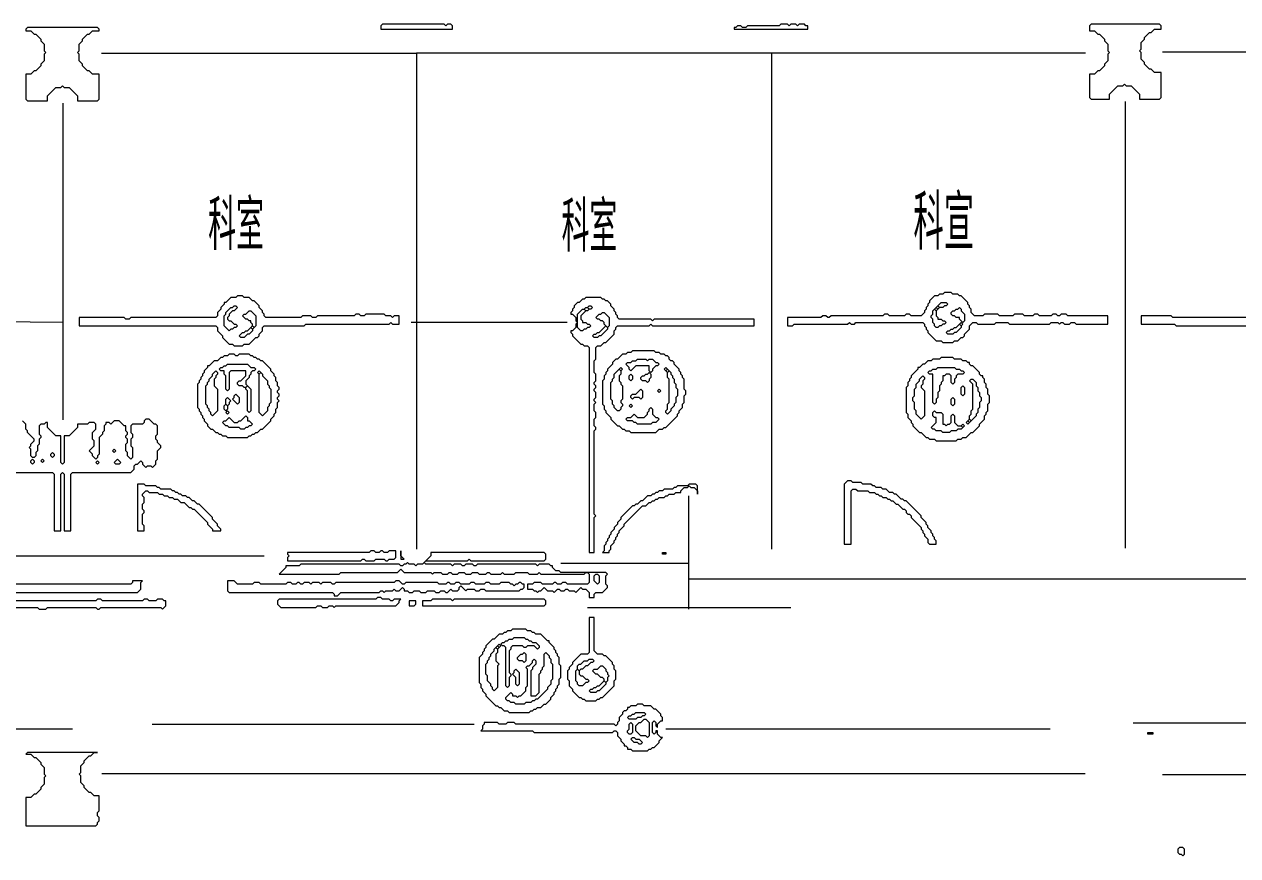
# Model space of a CAD drawing. Header units: millimetres. Extents: x 4 to 412, y 4 to 290.
# Drawn here: x 186.5 to 250.2, y 181.3 to 225 of the extents above; entities that cross this region are included whole.
import ezdxf

# ---------------------------------------------------------------- set-up
doc = ezdxf.new("R2010")
doc.units = ezdxf.units.MM
for name, color, linetype, lineweight in [('OCR_TEXT', 6, 'CONTINUOUS', 0), ('TRACE_CURVE', 6, 'CONTINUOUS', 0), ('TRACE_STRAIGHT', 5, 'CONTINUOUS', 0), ('TRACE_TEXT_SYMBOL', 6, 'CONTINUOUS', 0)]:
    doc.layers.add(name, color=color, linetype=linetype, lineweight=lineweight)
doc.styles.add('wqy-unicode', font='wqy-unicode')

msp = doc.modelspace()

# ---------------------------------------------------------------- linework, layer by layer
at = {"layer": 'TRACE_CURVE', "color": 6}
for points in [[(215.958, 210.616), (215.871, 210.529), (215.783, 210.529), (215.608, 210.354), (215.52, 210.354), (215.345, 210.178), (215.345, 210.091), (215.258, 210.003), (215.258, 209.916), (215.17, 209.828), (215.17, 209.74), (215.258, 209.74), (215.433, 209.565), (215.433, 209.39), (215.52, 209.303), (215.433, 209.215), (215.433, 209.04), (215.258, 208.865), (215.17, 208.865), (215.17, 208.777), (215.258, 208.69), (215.258, 208.602), (215.696, 208.164), (215.783, 208.164), (215.871, 208.077), (216.046, 208.077), (216.133, 207.989), (216.133, 197.217), (216.396, 197.217), (216.396, 199.056), (216.484, 199.144), (216.396, 199.232), (216.396, 203.61), (216.484, 203.698), (216.484, 203.785), (216.396, 203.873), (216.396, 204.223), (216.484, 204.311), (216.484, 204.574), (216.396, 204.661), (216.396, 205.011), (216.484, 205.099), (216.396, 205.187), (216.396, 205.274), (216.484, 205.362), (216.484, 205.624), (216.396, 205.712), (216.396, 205.8), (216.484, 205.887), (216.484, 205.975), (216.396, 206.062), (216.396, 206.15), (216.484, 206.238), (216.484, 206.588), (216.396, 206.675), (216.396, 207.288), (216.484, 207.376), (216.484, 207.989), (216.571, 208.077), (216.746, 208.077), (216.922, 208.252), (217.009, 208.252), (217.447, 208.69), (217.447, 208.865)], [(217.447, 208.865), (217.535, 208.952), (217.535, 209.04), (217.622, 209.127), (219.286, 209.127), (219.374, 209.215), (219.461, 209.127), (224.803, 209.127), (224.803, 209.478), (219.549, 209.478), (219.461, 209.39), (219.374, 209.478), (217.71, 209.478), (217.622, 209.565), (217.622, 209.653), (217.535, 209.74), (217.535, 209.828), (217.447, 209.916), (217.447, 210.003), (217.272, 210.178), (217.272, 210.266), (217.097, 210.441), (217.009, 210.441), (216.922, 210.529), (216.834, 210.529), (216.746, 210.616), (215.958, 210.616)], [(190.737, 204.048), (190.737, 203.961), (190.649, 203.873), (190.649, 203.61), (190.562, 203.523), (190.562, 203.435), (190.387, 203.26), (190.387, 202.384), (190.299, 202.297), (190.299, 202.209), (190.211, 202.122), (190.036, 202.297), (190.036, 202.384), (189.861, 202.559), (190.124, 202.822), (190.124, 203.085), (190.036, 203.172), (190.036, 203.523), (190.211, 203.698), (190.211, 203.961), (190.124, 204.048), (189.861, 204.048), (189.774, 203.961), (189.248, 203.961), (189.248, 203.785), (188.81, 203.348), (188.548, 203.348), (188.548, 201.946), (188.46, 201.859), (188.372, 201.946), (188.372, 203.348), (188.11, 203.348), (187.672, 203.785), (187.672, 204.048), (187.584, 204.048), (187.497, 203.961), (187.321, 203.961), (187.234, 203.873), (187.234, 203.435), (187.321, 203.348), (187.321, 203.26), (187.234, 203.172), (187.234, 202.91), (187.146, 202.822), (187.146, 202.559), (187.059, 202.472), (187.059, 202.297), (186.971, 202.209), (186.884, 202.209), (186.796, 202.297), (186.796, 202.647), (186.708, 202.735), (186.796, 202.822), (186.796, 202.91), (186.971, 203.085), (186.971, 203.172), (186.621, 203.523), (186.621, 203.61), (186.533, 203.698), (186.533, 203.961), (186.358, 204.136)], [(188.548, 201.333), (188.548, 198.356), (188.898, 198.356), (188.898, 201.333), (188.985, 201.421), (192.05, 201.421), (192.226, 201.596), (192.226, 201.771), (192.313, 201.859), (192.401, 201.859), (192.576, 202.034), (192.664, 201.946), (192.664, 201.859), (192.839, 201.684), (192.926, 201.771), (193.101, 201.771), (193.189, 201.684), (193.364, 201.859), (193.364, 202.034), (193.452, 202.122), (193.452, 202.559), (193.627, 202.735), (193.627, 202.822), (193.452, 202.997), (193.452, 203.085), (193.364, 203.172), (193.364, 203.348), (193.452, 203.435), (193.452, 203.873), (193.364, 203.961), (193.277, 203.961), (193.014, 204.223), (192.839, 204.223), (192.751, 204.136), (192.751, 204.048), (192.664, 203.961), (192.138, 203.961), (192.05, 203.873), (192.05, 203.523), (192.138, 203.435), (192.138, 203.26), (192.05, 203.172), (192.05, 202.822), (192.138, 202.735), (192.138, 202.209), (192.05, 202.122), (191.875, 202.297), (191.875, 202.472), (191.788, 202.559), (191.788, 202.91), (191.875, 202.997), (191.875, 203.172), (191.788, 203.26), (191.788, 203.348), (191.875, 203.435), (191.875, 203.523), (191.788, 203.61), (191.788, 203.873), (191.7, 203.873), (191.437, 204.136), (191.175, 204.136), (191, 203.961), (190.912, 204.048), (190.737, 204.048)], [(181.892, 201.421), (187.934, 201.421), (188.022, 201.333), (188.022, 198.356), (188.372, 198.356), (188.372, 201.333), (188.46, 201.421), (188.548, 201.333)]]:
    msp.add_lwpolyline(points, dxfattribs=at)
for points in [[(215.783, 210.003), (215.871, 210.003), (215.958, 209.916), (215.696, 209.653), (215.696, 209.478), (215.783, 209.39), (215.783, 209.303), (215.958, 209.303), (216.046, 209.215), (216.133, 209.215), (216.221, 209.127), (216.133, 209.04), (216.046, 209.04), (215.958, 208.952), (215.871, 208.952), (215.783, 208.865), (215.696, 208.865), (215.52, 209.04), (215.52, 209.74)], [(215.871, 210.003), (215.958, 210.091), (216.046, 210.091), (216.133, 210.003), (216.046, 209.916), (215.958, 209.916)], [(216.046, 210.091), (216.133, 210.178), (216.221, 210.178), (216.309, 210.091), (216.221, 210.003), (216.133, 210.003)], [(216.746, 209.74), (216.834, 209.828), (216.922, 209.828), (217.184, 209.565), (217.184, 209.127), (217.097, 209.04), (216.922, 209.215), (216.922, 209.303), (216.834, 209.39), (216.746, 209.39), (216.659, 209.478), (216.571, 209.478), (216.484, 209.565), (216.659, 209.74)], [(217.009, 209.127), (217.097, 209.04), (217.097, 208.952), (216.746, 208.602), (216.659, 208.602), (216.571, 208.514), (216.396, 208.514), (216.309, 208.602), (216.396, 208.69), (216.484, 208.69), (216.571, 208.777), (216.659, 208.777)], [(186.796, 202.034), (186.884, 202.122), (186.971, 202.034), (186.971, 201.946), (186.884, 201.859), (186.796, 201.946)], [(187.321, 202.034), (187.409, 202.122), (187.497, 202.034), (187.409, 201.946)], [(187.847, 202.384), (187.934, 202.472), (188.022, 202.384), (188.022, 202.297), (187.934, 202.209), (187.847, 202.297)], [(191.087, 202.559), (191.175, 202.647), (191.262, 202.559), (191.175, 202.472)], [(191.35, 202.122), (191.525, 201.946), (191.437, 201.859), (191.262, 201.859), (191.175, 201.946)], [(190.211, 201.946), (190.299, 202.034), (190.387, 201.946), (190.299, 201.859)]]:
    msp.add_lwpolyline(points, close=True, dxfattribs=at)
at = {"layer": 'TRACE_STRAIGHT', "color": 5}
for p, q in [((190.517, 223.466), (207.049, 223.466)), ((207.049, 223.483), (242.196, 223.483)), ((207.049, 223.466), (207.049, 197.398)), ((225.702, 223.483), (225.702, 197.396)), ((246.25, 223.534), (262.789, 223.534)), ((188.478, 220.824), (188.478, 204.18)), ((244.281, 220.912), (244.281, 197.442)), ((180.354, 209.42), (188.478, 209.319)), ((206.779, 209.326), (214.966, 209.326)), ((221.344, 200.195), (221.344, 194.24)), ((164.201, 197.044), (199.056, 197.044)), ((214.645, 196.648), (221.388, 196.648)), ((221.344, 195.84), (251.064, 195.84)), ((216.046, 194.327), (226.73, 194.327)), ((193.178, 188.193), (210.091, 188.193)), ((244.707, 188.271), (277.963, 188.271)), ((155.449, 187.94), (188.989, 187.94)), ((220.147, 187.952), (240.337, 187.952)), ((190.527, 185.605), (242.178, 185.605)), ((246.254, 185.548), (267.158, 185.548))]:
    msp.add_line(p, q, dxfattribs=at)
at = {"layer": 'TRACE_TEXT_SYMBOL', "color": 6}
for points in [[(186.621, 224.803), (186.533, 224.716), (186.533, 224.628), (186.796, 224.628), (186.971, 224.453), (187.059, 224.453), (187.321, 224.19), (187.321, 224.103), (187.497, 223.928), (187.497, 223.577), (187.584, 223.49), (187.497, 223.402), (187.497, 223.052), (187.321, 222.877), (187.321, 222.789), (187.059, 222.526), (186.971, 222.526), (186.796, 222.351), (186.533, 222.351), (186.533, 221.038), (186.621, 220.95), (187.672, 220.95), (187.672, 221.213), (188.11, 221.651), (188.372, 221.651), (188.46, 221.738), (188.548, 221.651), (188.81, 221.651), (189.248, 221.213), (189.248, 220.95), (190.299, 220.95), (190.387, 221.038), (190.387, 222.351), (190.036, 222.351), (189.861, 222.526), (189.774, 222.526), (189.511, 222.789), (189.511, 222.877), (189.336, 223.052), (189.336, 223.402), (189.248, 223.49), (189.336, 223.577), (189.336, 223.928), (189.511, 224.103), (189.511, 224.19), (189.774, 224.453), (189.861, 224.453), (190.036, 224.628), (190.387, 224.628), (190.387, 224.716), (190.299, 224.803)], [(205.274, 224.978), (205.187, 224.891), (205.187, 224.716), (208.952, 224.716), (208.952, 224.891), (208.865, 224.978), (208.69, 224.978), (208.602, 224.891), (208.514, 224.978)], [(226.204, 224.978), (226.117, 224.891), (224.453, 224.891), (224.365, 224.803), (224.19, 224.803), (224.103, 224.891), (223.928, 224.891), (223.84, 224.803), (223.752, 224.803), (223.752, 224.716), (227.606, 224.716), (227.606, 224.891), (227.518, 224.891), (227.431, 224.978), (227.168, 224.978), (227.08, 224.891), (226.993, 224.978), (226.73, 224.978), (226.642, 224.891), (226.555, 224.978)], [(242.493, 224.978), (242.406, 224.891), (242.406, 224.628), (242.668, 224.628), (242.844, 224.453), (242.931, 224.453), (243.194, 224.19), (243.194, 224.103), (243.369, 223.928), (243.369, 223.577), (243.457, 223.49), (243.369, 223.402), (243.369, 223.052), (243.194, 222.877), (243.194, 222.789), (242.931, 222.526), (242.844, 222.526), (242.668, 222.351), (242.406, 222.351), (242.406, 221.125), (242.493, 221.038), (243.457, 221.038), (243.457, 221.3), (243.894, 221.738), (244.157, 221.738), (244.245, 221.826), (244.332, 221.738), (244.595, 221.738), (245.033, 221.3), (245.033, 221.038), (246.084, 221.038), (246.171, 221.125), (246.171, 222.439), (245.821, 222.439), (245.646, 222.614), (245.558, 222.614), (245.296, 222.877), (245.296, 222.964), (245.121, 223.139), (245.121, 223.49), (245.033, 223.577), (245.121, 223.665), (245.121, 224.015), (245.296, 224.19), (245.296, 224.278), (245.558, 224.541), (245.646, 224.541), (245.821, 224.716), (246.171, 224.716), (246.171, 224.891), (246.084, 224.978)], [(197.393, 210.091), (197.48, 210.178), (197.568, 210.178), (197.655, 210.091), (197.48, 209.916), (197.393, 209.916), (197.217, 209.74), (197.217, 209.653), (197.13, 209.565), (197.13, 209.478), (197.217, 209.39), (197.305, 209.39), (197.48, 209.215), (197.568, 209.215), (197.655, 209.127), (197.568, 209.04), (197.48, 209.04), (197.393, 208.952), (197.305, 208.952), (197.217, 208.865), (196.955, 209.127), (196.955, 209.653), (197.042, 209.74), (197.042, 209.828), (197.305, 210.091)], [(198.268, 209.916), (198.356, 209.916), (198.619, 209.653), (198.619, 209.127), (198.531, 209.04), (198.443, 209.127), (198.443, 209.215), (198.356, 209.303), (198.356, 209.39), (198.268, 209.39), (198.181, 209.478), (198.093, 209.478), (197.918, 209.653), (198.006, 209.74), (198.093, 209.74)], [(234.174, 209.916), (234.261, 210.003), (234.349, 209.916), (234.349, 209.653), (234.436, 209.565), (234.436, 209.478), (234.612, 209.478), (234.699, 209.39), (234.787, 209.39), (234.874, 209.303), (234.787, 209.215), (234.699, 209.215), (234.612, 209.127), (234.524, 209.127), (234.436, 209.04), (234.349, 209.04), (234.261, 209.127), (234.261, 209.215), (234.174, 209.303), (234.174, 209.478), (234.086, 209.565), (234.086, 209.653), (234.174, 209.74)], [(234.261, 210.003), (234.349, 210.091), (234.436, 210.003), (234.349, 209.916)], [(234.349, 210.091), (234.436, 210.178), (234.524, 210.091), (234.436, 210.003)], [(234.612, 210.354), (234.874, 210.354), (234.962, 210.266), (234.874, 210.178), (234.787, 210.178), (234.699, 210.091), (234.524, 210.091), (234.436, 210.178)], [(235.487, 210.003), (235.575, 210.091), (235.662, 210.003), (235.662, 209.916), (235.838, 209.74), (235.838, 209.39), (235.75, 209.303), (235.575, 209.478), (235.575, 209.565), (235.4, 209.565), (235.312, 209.653), (235.225, 209.653), (235.137, 209.74), (235.137, 209.828), (235.225, 209.916), (235.312, 209.916), (235.4, 210.003)], [(198.356, 209.04), (198.443, 209.127), (198.531, 209.04), (198.443, 208.952)], [(235.575, 209.215), (235.662, 209.127), (235.662, 209.04), (235.4, 208.777), (235.312, 208.777), (235.225, 208.69), (234.962, 208.69), (234.874, 208.777), (234.962, 208.865), (235.049, 208.865), (235.137, 208.952), (235.225, 208.952), (235.312, 209.04), (235.4, 209.04)], [(235.575, 209.215), (235.662, 209.303), (235.75, 209.215), (235.662, 209.127)], [(198.356, 209.04), (198.443, 208.952), (198.443, 208.865), (198.268, 208.69), (198.181, 208.69), (198.006, 208.514), (197.83, 208.514), (197.743, 208.602), (197.918, 208.777), (198.006, 208.777), (198.093, 208.865), (198.181, 208.865)], [(218.585, 207.288), (218.673, 207.376), (219.111, 207.376), (219.199, 207.288), (219.286, 207.376), (219.461, 207.376), (219.636, 207.201), (219.724, 207.201), (219.812, 207.113), (219.724, 207.026), (219.636, 207.026), (219.461, 206.851), (219.461, 206.763), (219.374, 206.675), (219.286, 206.763), (219.286, 207.026), (218.585, 207.026), (218.323, 206.763), (218.235, 206.851), (218.235, 206.938), (218.06, 207.113), (218.148, 207.201), (218.323, 207.201), (218.41, 207.288)], [(196.517, 206.763), (196.604, 206.675), (196.604, 206.588), (196.517, 206.5), (196.517, 206.413), (196.429, 206.325), (196.429, 205.975), (196.604, 205.8), (196.604, 204.661), (196.342, 204.398), (196.254, 204.486), (196.254, 204.574), (196.166, 204.661), (196.166, 204.749), (196.079, 204.836), (196.079, 204.924), (195.991, 205.011), (195.991, 205.975), (196.079, 206.062), (196.079, 206.15), (196.166, 206.238), (196.166, 206.325), (196.342, 206.5), (196.342, 206.588)], [(197.042, 207.026), (197.13, 207.113), (198.181, 207.113), (198.356, 206.938), (198.531, 206.938), (198.619, 206.851), (198.531, 206.763), (198.443, 206.763), (198.356, 206.675), (198.356, 206.588), (198.268, 206.5), (198.268, 206.413), (198.093, 206.238), (198.093, 206.062), (198.181, 205.975), (198.093, 205.887), (198.006, 205.887), (197.918, 205.975), (197.743, 205.975), (197.655, 206.062), (197.655, 206.15), (197.743, 206.238), (197.83, 206.238), (198.093, 206.5), (198.093, 206.763), (197.305, 206.763), (197.217, 206.675), (197.217, 205.8), (197.13, 205.712), (197.042, 205.8), (197.042, 206.5), (196.955, 206.588), (196.955, 206.763), (196.779, 206.763), (196.692, 206.851), (196.779, 206.938), (196.867, 206.938), (196.955, 207.026)], [(198.706, 206.675), (198.794, 206.763), (198.881, 206.675), (198.794, 206.588)], [(198.794, 206.588), (198.881, 206.675), (198.969, 206.588), (198.969, 206.5), (199.232, 206.238), (199.232, 206.062), (199.319, 205.975), (199.319, 205.887), (199.407, 205.8), (199.407, 205.099), (199.319, 205.011), (199.319, 204.924), (199.232, 204.836), (199.232, 204.661), (198.969, 204.398), (198.794, 204.574)], [(217.71, 206.851), (217.797, 206.763), (217.797, 206.588), (217.71, 206.5), (217.71, 206.238), (217.797, 206.15), (217.797, 206.062), (217.885, 205.975), (217.885, 205.274), (217.797, 205.187), (217.797, 205.099), (217.885, 205.011), (217.885, 204.924), (217.797, 204.836), (217.797, 204.749), (217.71, 204.661), (217.622, 204.661), (217.447, 204.836), (217.447, 204.924), (217.359, 205.011), (217.359, 205.187), (217.272, 205.274), (217.272, 206.15), (217.359, 206.238), (217.359, 206.325), (217.447, 206.413), (217.447, 206.588)], [(217.71, 206.851), (217.797, 206.938), (217.885, 206.851), (217.797, 206.763)], [(218.235, 206.5), (218.323, 206.588), (218.41, 206.5), (218.41, 206.325), (218.323, 206.238), (218.235, 206.325)], [(219.199, 206.588), (219.286, 206.675), (219.374, 206.588), (219.374, 206.413), (219.286, 206.325), (219.286, 206.238), (219.199, 206.15), (219.111, 206.238), (218.936, 206.238), (218.848, 206.325), (218.848, 206.413), (218.936, 206.5), (219.023, 206.5), (219.111, 206.588)], [(220.074, 206.851), (220.162, 206.938), (220.249, 206.851), (220.162, 206.763)], [(220.162, 206.763), (220.249, 206.851), (220.337, 206.763), (220.249, 206.675)], [(220.249, 206.675), (220.337, 206.763), (220.425, 206.675), (220.425, 206.588), (220.512, 206.5), (220.512, 206.413), (220.6, 206.325), (220.6, 206.15), (220.687, 206.062), (220.687, 205.887), (220.775, 205.8), (220.775, 205.449), (220.687, 205.362), (220.687, 205.099), (220.6, 205.011), (220.6, 204.924), (220.425, 204.749), (220.425, 204.661), (220.249, 204.486), (220.162, 204.574), (220.162, 204.661), (220.249, 204.749), (220.249, 205.011), (220.337, 205.099), (220.337, 206.325), (220.249, 206.413)], [(234.349, 206.851), (234.436, 206.938), (235.312, 206.938), (235.4, 206.851), (235.575, 206.851), (235.662, 206.763), (235.75, 206.763), (235.838, 206.675), (235.75, 206.588), (235.487, 206.588), (235.4, 206.5), (235.4, 206.413), (235.312, 206.325), (235.312, 206.15), (235.225, 206.062), (235.137, 206.15), (235.137, 206.5), (235.049, 206.588), (234.874, 206.588), (234.787, 206.5), (234.699, 206.5), (234.699, 206.238), (234.612, 206.15), (234.612, 206.062), (234.524, 205.975), (234.524, 205.712), (234.436, 205.624), (234.436, 205.362), (234.349, 205.274), (234.349, 205.099), (234.261, 205.011), (234.174, 205.099), (234.174, 206.588), (233.999, 206.588), (233.911, 206.675), (233.999, 206.763), (234.086, 206.763), (234.174, 206.851)], [(198.093, 205.887), (198.181, 205.975), (198.356, 205.8), (198.356, 204.661), (198.268, 204.574), (198.181, 204.661), (198.181, 205.712), (198.093, 205.8)], [(233.648, 206.5), (233.736, 206.413), (233.736, 206.325), (233.648, 206.238), (233.648, 206.062), (233.561, 205.975), (233.561, 205.887), (233.736, 205.712), (233.736, 204.398), (233.561, 204.223), (233.298, 204.486), (233.298, 204.661), (233.21, 204.749), (233.21, 205.099), (233.123, 205.187), (233.123, 205.362), (233.21, 205.449), (233.21, 205.8), (233.298, 205.887), (233.298, 206.062), (233.473, 206.238), (233.473, 206.325)], [(235.662, 205.887), (235.75, 205.975), (235.838, 205.887), (235.838, 205.537), (235.75, 205.449), (235.662, 205.537)], [(236.1, 206.238), (236.188, 206.325), (236.276, 206.325), (236.451, 206.15), (236.451, 205.975), (236.538, 205.887), (236.538, 205.712), (236.626, 205.624), (236.626, 205.449), (236.713, 205.362), (236.713, 205.187), (236.626, 205.099), (236.626, 204.836), (236.538, 204.749), (236.538, 204.574), (236.451, 204.486), (236.451, 204.398), (236.188, 204.136), (236.1, 204.223), (236.1, 204.398), (236.188, 204.486), (236.188, 204.661), (236.276, 204.749), (236.276, 206.062)], [(197.042, 205.274), (197.13, 205.362), (197.305, 205.187), (197.217, 205.099), (197.217, 205.011), (197.13, 204.924), (197.042, 205.011)], [(197.48, 205.449), (197.568, 205.537), (197.743, 205.362), (197.743, 205.099), (197.655, 205.011), (197.393, 205.274), (197.48, 205.362)], [(218.848, 205.8), (218.936, 205.712), (218.936, 205.362), (218.848, 205.274), (218.761, 205.362), (218.498, 205.362), (218.41, 205.274), (218.323, 205.362), (218.323, 205.449), (218.41, 205.537), (218.585, 205.537)], [(219.724, 205.712), (219.812, 205.8), (219.899, 205.712), (219.812, 205.624)], [(235.137, 205.274), (235.225, 205.362), (235.312, 205.274), (235.312, 205.011), (235.225, 204.924), (235.137, 205.011)], [(196.955, 204.924), (197.042, 205.011), (197.13, 204.924), (197.13, 204.749), (197.042, 204.661), (196.955, 204.749)], [(197.042, 204.574), (197.13, 204.661), (197.217, 204.574), (197.13, 204.486)], [(219.286, 204.749), (219.374, 204.836), (219.461, 204.749), (219.461, 204.486), (219.636, 204.311), (219.724, 204.311), (219.812, 204.223), (219.636, 204.048), (219.461, 204.048), (219.374, 203.961), (218.673, 203.961), (218.585, 204.048), (218.498, 204.048), (218.41, 204.136), (218.148, 204.136), (218.06, 204.223), (218.148, 204.311), (218.323, 204.311), (218.498, 204.486), (218.673, 204.311), (219.023, 204.311), (219.199, 204.486), (219.199, 204.574), (219.286, 204.661)], [(218.235, 204.924), (218.323, 205.011), (218.41, 204.924), (218.323, 204.836)], [(234.174, 204.574), (234.261, 204.661), (234.349, 204.574), (234.612, 204.574), (234.699, 204.486), (234.699, 203.961), (234.787, 203.961), (234.874, 203.873), (234.962, 203.961), (235.049, 203.961), (235.137, 204.048), (235.137, 204.398), (235.225, 204.486), (235.312, 204.398), (235.312, 204.048), (235.487, 203.873), (235.662, 203.873), (235.75, 203.785), (235.662, 203.698), (235.487, 203.698), (235.4, 203.61), (235.137, 203.61), (235.049, 203.523), (234.699, 203.523), (234.612, 203.61), (234.349, 203.61), (234.261, 203.698), (234.174, 203.698), (234.086, 203.785), (234.349, 204.048), (234.349, 204.311), (234.261, 204.311), (234.174, 204.398)], [(198.093, 204.398), (198.181, 204.311), (198.181, 204.136), (198.268, 204.136), (198.443, 203.961), (198.356, 203.873), (198.268, 203.873), (198.181, 203.785), (198.093, 203.785), (198.006, 203.698), (197.83, 203.698), (197.743, 203.785), (197.217, 203.785), (197.13, 203.873), (197.042, 203.873), (196.867, 204.048), (196.955, 204.136), (197.042, 204.136), (197.217, 204.311), (197.48, 204.048), (197.655, 204.048), (197.743, 204.136), (197.83, 204.136)], [(235.925, 204.048), (236.013, 204.136), (236.1, 204.048), (236.013, 203.961)], [(236.013, 204.136), (236.1, 204.223), (236.188, 204.136), (236.1, 204.048)], [(235.662, 203.873), (235.75, 203.961), (235.838, 203.873), (235.75, 203.785)], [(192.401, 200.808), (192.401, 198.356), (192.751, 198.356), (192.751, 198.619), (192.664, 198.706), (192.664, 199.232), (192.751, 199.319), (192.751, 199.407), (192.664, 199.494), (192.664, 199.757), (192.751, 199.845), (192.751, 200.107), (192.664, 200.195), (192.664, 200.282), (192.839, 200.458), (192.926, 200.458), (193.014, 200.37), (193.452, 200.37), (193.539, 200.282), (193.714, 200.282), (193.802, 200.195), (193.977, 200.195), (194.065, 200.107), (194.24, 200.107), (194.327, 200.02), (194.503, 200.02), (194.678, 199.845), (194.853, 199.845), (195.116, 199.582), (195.203, 199.582), (195.291, 199.494), (195.378, 199.494), (196.079, 198.794), (196.079, 198.706), (196.342, 198.443), (196.342, 198.356), (196.779, 198.356), (196.779, 198.443), (196.604, 198.619), (196.604, 198.706), (196.342, 198.969), (196.342, 199.056), (195.641, 199.757), (195.553, 199.757), (195.378, 199.932), (195.291, 199.932), (195.116, 200.107), (195.028, 200.107), (194.94, 200.195), (194.765, 200.195), (194.678, 200.282), (194.59, 200.282), (194.503, 200.37), (194.415, 200.37), (194.327, 200.458), (194.24, 200.458), (194.152, 200.545), (193.627, 200.545), (193.539, 200.633), (193.452, 200.633), (193.364, 200.72), (192.839, 200.72), (192.751, 200.808)], [(204.661, 197.305), (204.574, 197.217), (200.282, 197.217), (200.282, 197.13), (200.37, 197.042), (200.282, 196.955), (200.282, 196.779), (204.136, 196.779), (204.223, 196.867), (204.311, 196.867), (204.398, 196.779), (204.836, 196.779), (204.924, 196.867), (205.362, 196.867), (205.449, 196.779), (205.537, 196.779), (205.624, 196.867), (205.887, 196.867), (205.975, 196.955), (205.975, 197.305), (205.624, 197.305), (205.537, 197.217), (205.362, 197.217), (205.274, 197.305), (205.187, 197.305), (205.099, 197.217), (204.924, 197.217), (204.836, 197.305)], [(206.238, 197.305), (206.238, 196.867), (206.413, 196.867), (206.238, 197.042)], [(219.987, 197.217), (220.162, 197.217), (220.162, 197.13), (219.987, 197.13)], [(184.607, 195.729), (184.607, 195.116), (192.401, 195.116), (192.576, 195.291), (192.576, 195.641), (192.664, 195.729), (192.138, 195.729), (192.138, 195.641), (192.05, 195.553), (184.782, 195.553), (184.694, 195.641), (184.694, 195.729)], [(216.396, 195.991), (216.484, 196.079), (216.571, 196.079), (216.659, 195.991), (216.659, 195.641), (216.571, 195.553), (216.396, 195.729)], [(205.011, 194.853), (204.924, 194.765), (199.845, 194.765), (199.757, 194.678), (199.757, 194.503), (199.932, 194.327), (201.771, 194.327), (201.859, 194.415), (202.034, 194.415), (202.122, 194.327), (202.384, 194.327), (202.472, 194.415), (202.647, 194.415), (202.735, 194.327), (202.822, 194.415), (205.975, 194.415), (206.15, 194.59), (206.15, 194.678), (206.238, 194.765), (205.887, 194.765), (205.8, 194.678), (205.712, 194.678), (205.624, 194.765), (205.274, 194.765), (205.187, 194.853)], [(206.675, 194.678), (206.675, 194.415), (206.938, 194.415), (207.026, 194.503), (207.026, 194.678)], [(207.901, 194.765), (207.814, 194.678), (207.376, 194.678), (207.376, 194.415), (213.769, 194.415), (213.856, 194.503), (213.856, 194.678), (213.769, 194.765), (209.04, 194.765), (208.952, 194.678), (208.865, 194.765)], [(216.133, 193.802), (216.133, 191.963), (216.046, 191.875), (215.696, 191.875), (215.258, 191.437), (215.258, 191.35), (215.083, 191.175), (215.083, 191.087), (214.995, 191), (214.995, 190.562), (215.083, 190.474), (215.083, 190.211), (215.258, 190.036), (215.258, 189.949), (215.608, 189.598), (215.696, 189.598), (215.783, 189.511), (215.871, 189.511), (215.958, 189.423), (216.484, 189.423), (216.571, 189.511), (216.659, 189.511), (216.746, 189.598), (216.834, 189.598), (217.447, 190.211), (217.447, 190.474), (217.535, 190.562), (217.535, 191), (217.447, 191.087), (217.447, 191.262), (217.359, 191.35), (217.359, 191.437), (217.009, 191.788), (216.922, 191.788), (216.834, 191.875), (216.571, 191.875), (216.396, 192.05), (216.396, 193.802)], [(212.105, 192.664), (212.193, 192.751), (212.718, 192.751), (212.806, 192.664), (212.893, 192.664), (212.981, 192.576), (213.068, 192.576), (213.156, 192.488), (213.331, 192.488), (213.506, 192.313), (213.506, 192.226), (213.419, 192.138), (213.243, 192.313), (212.893, 192.313), (212.806, 192.226), (212.718, 192.226), (212.63, 192.313), (212.105, 192.313), (212.017, 192.226), (212.017, 192.138), (211.93, 192.05), (211.93, 190.912), (212.017, 190.824), (212.017, 190.737), (211.93, 190.649), (211.93, 190.211), (211.842, 190.124), (211.755, 190.211), (211.755, 192.226), (211.667, 192.313), (211.58, 192.313), (211.492, 192.401), (211.58, 192.488), (211.667, 192.488), (211.755, 192.576), (211.842, 192.576), (211.93, 192.664)], [(211.142, 192.138), (211.229, 192.226), (211.317, 192.138), (211.317, 191.963), (211.229, 191.875), (211.229, 191.525), (211.404, 191.35), (211.317, 191.262), (211.317, 190.124), (211.142, 189.949), (211.054, 190.036), (211.054, 190.124), (210.967, 190.211), (210.967, 190.299), (210.791, 190.474), (210.791, 190.737), (210.704, 190.824), (210.704, 191.35), (210.791, 191.437), (210.791, 191.525), (210.879, 191.613), (210.879, 191.7), (210.967, 191.788), (210.967, 191.875), (211.142, 192.05)], [(211.229, 192.226), (211.317, 192.313), (211.404, 192.226), (211.317, 192.138)], [(211.317, 192.313), (211.404, 192.401), (211.492, 192.313), (211.404, 192.226)], [(213.769, 191.875), (213.856, 191.963), (214.032, 191.788), (214.032, 191.7), (214.119, 191.613), (214.119, 191.437), (214.207, 191.35), (214.207, 190.562), (214.119, 190.474), (214.119, 190.299), (213.944, 190.124), (213.944, 190.036), (213.419, 189.511), (213.331, 189.511), (213.243, 189.423), (213.156, 189.423), (213.068, 189.336), (212.806, 189.336), (212.718, 189.248), (212.28, 189.248), (212.193, 189.336), (212.017, 189.336), (211.93, 189.423), (211.842, 189.423), (211.755, 189.511), (211.755, 189.598), (212.017, 189.861), (212.105, 189.774), (212.105, 189.686), (212.28, 189.686), (212.368, 189.598), (212.455, 189.686), (212.543, 189.686), (212.806, 189.949), (212.806, 190.124), (212.893, 190.211), (212.893, 191.087), (212.806, 191.175), (212.893, 191.262), (212.981, 191.262), (213.156, 191.437), (213.156, 191.525), (213.243, 191.613), (213.331, 191.525), (213.331, 191.35), (213.156, 191.175), (213.156, 191.087), (213.068, 191), (213.068, 189.686), (213.331, 189.686), (213.506, 189.861), (213.506, 190.824), (213.594, 190.912), (213.594, 191), (213.681, 191.087), (213.681, 191.175), (213.769, 191.262)], [(212.63, 191.875), (212.718, 191.963), (212.806, 191.875), (212.806, 191.525), (212.718, 191.437), (212.63, 191.525), (212.455, 191.525), (212.368, 191.613), (212.368, 191.7), (212.543, 191.875)], [(216.046, 191.525), (216.133, 191.613), (216.309, 191.613), (216.396, 191.525), (216.309, 191.437), (216.221, 191.437), (216.046, 191.262), (215.958, 191.262), (215.783, 191.087), (215.696, 191.087), (215.608, 191), (215.52, 191.087), (215.52, 191.262), (215.608, 191.35), (215.696, 191.35), (215.871, 191.525)], [(216.746, 191.262), (216.834, 191.262), (217.009, 191.087), (217.009, 191), (217.097, 190.912), (217.097, 190.824), (217.184, 190.737), (217.097, 190.649), (217.097, 190.474), (217.009, 190.387), (216.922, 190.474), (216.922, 190.562), (216.834, 190.649), (216.746, 190.649), (216.571, 190.824), (216.484, 190.824), (216.309, 191), (216.396, 191.087), (216.571, 191.087)], [(212.193, 191), (212.28, 191.087), (212.455, 190.912), (212.455, 190.299), (212.368, 190.211), (212.28, 190.299), (212.28, 190.649), (212.105, 190.824), (212.193, 190.912)], [(215.433, 191), (215.52, 191.087), (215.608, 191), (215.608, 190.824), (215.696, 190.737), (215.783, 190.737), (215.958, 190.562), (216.046, 190.562), (216.133, 190.474), (216.046, 190.387), (215.958, 190.387), (215.783, 190.211), (215.608, 190.211), (215.52, 190.299), (215.52, 190.387), (215.433, 190.474)], [(216.922, 190.474), (217.009, 190.387), (217.009, 190.299), (216.659, 189.949), (216.571, 189.949), (216.484, 189.861), (216.221, 189.861), (216.133, 189.949), (216.221, 190.036), (216.309, 190.036), (216.396, 190.124), (216.484, 190.124), (216.571, 190.211), (216.659, 190.211)], [(218.498, 188.723), (218.585, 188.81), (219.023, 188.81), (219.111, 188.723), (219.023, 188.635), (218.936, 188.635), (218.848, 188.548), (218.673, 188.548), (218.585, 188.46), (218.235, 188.46), (218.148, 188.548), (218.235, 188.635), (218.323, 188.635), (218.41, 188.723)], [(218.235, 188.197), (218.323, 188.285), (218.41, 188.197), (218.41, 187.759), (218.323, 187.672), (218.235, 187.672), (218.148, 187.759), (218.148, 187.847), (218.235, 187.934)], [(219.023, 188.46), (219.111, 188.46), (219.286, 188.285), (219.286, 187.584), (219.199, 187.497), (219.111, 187.584), (218.848, 187.584), (218.585, 187.847), (218.585, 188.11), (218.761, 188.285), (218.848, 188.285)], [(218.323, 187.409), (218.41, 187.497), (218.498, 187.497), (218.585, 187.409), (218.761, 187.409), (218.936, 187.234), (218.848, 187.146), (218.761, 187.146), (218.673, 187.234), (218.498, 187.234)], [(245.471, 187.759), (245.734, 187.759), (245.734, 187.672), (245.471, 187.672)], [(186.621, 186.708), (186.533, 186.621), (186.796, 186.621), (186.971, 186.446), (187.059, 186.446), (187.321, 186.183), (187.321, 186.095), (187.497, 185.92), (187.497, 185.57), (187.584, 185.482), (187.497, 185.395), (187.497, 185.045), (187.321, 184.869), (187.321, 184.782), (187.059, 184.519), (186.971, 184.519), (186.796, 184.344), (186.533, 184.344), (186.533, 182.855), (190.211, 182.855), (190.299, 182.943), (190.299, 183.03), (190.387, 183.118), (190.387, 183.293), (190.299, 183.381), (190.299, 183.556), (190.387, 183.643), (190.387, 184.432), (190.124, 184.432), (189.949, 184.607), (189.861, 184.607), (189.598, 184.869), (189.598, 184.957), (189.423, 185.132), (189.423, 185.482), (189.336, 185.57), (189.423, 185.658), (189.423, 186.008), (189.598, 186.183), (189.598, 186.271), (189.861, 186.533), (189.949, 186.533), (190.124, 186.708), (190.299, 186.708)], [(247.135, 181.717), (247.047, 181.629), (247.047, 181.454), (247.135, 181.366), (247.222, 181.366), (247.31, 181.279), (247.397, 181.366), (247.397, 181.629), (247.31, 181.717)]]:
    msp.add_lwpolyline(points, close=True, dxfattribs=at)
for points in [[(197.655, 210.704), (197.568, 210.616), (197.305, 210.616), (197.042, 210.354), (196.955, 210.354), (196.955, 210.266), (196.779, 210.091), (196.779, 210.003), (196.604, 209.828), (196.604, 209.653), (196.517, 209.565), (192.05, 209.565), (191.963, 209.478), (191.788, 209.478), (191.7, 209.565), (189.336, 209.565), (189.336, 209.127), (196.517, 209.127), (196.604, 209.04), (196.604, 208.865), (196.867, 208.602), (196.867, 208.514), (197.217, 208.164), (197.393, 208.164), (197.48, 208.077), (197.918, 208.077), (198.006, 208.164), (198.268, 208.164), (198.619, 208.514), (198.706, 208.514), (198.794, 208.602), (198.794, 208.69), (198.969, 208.865), (198.969, 209.04), (199.056, 209.127), (201.158, 209.127), (201.246, 209.215), (205.624, 209.215), (205.712, 209.303), (205.8, 209.215), (206.15, 209.215), (206.15, 209.653), (205.887, 209.653), (205.8, 209.565), (205.712, 209.653), (205.449, 209.653), (205.362, 209.74), (204.398, 209.74), (204.311, 209.653), (204.136, 209.653), (204.048, 209.74), (203.873, 209.74), (203.785, 209.653), (201.859, 209.653), (201.771, 209.565), (201.596, 209.565), (201.509, 209.653), (201.071, 209.653), (200.983, 209.565), (199.144, 209.565), (199.056, 209.653), (199.056, 209.74), (198.969, 209.828), (198.969, 209.916)], [(198.969, 209.916), (198.794, 210.091), (198.794, 210.178), (198.531, 210.441), (198.443, 210.441), (198.268, 210.616), (198.006, 210.616), (197.918, 210.704), (197.655, 210.704)], [(234.787, 210.879), (234.699, 210.791), (234.524, 210.791), (234.436, 210.704), (234.261, 210.704), (233.999, 210.441), (233.999, 210.354), (233.911, 210.266), (233.911, 210.178), (233.823, 210.091), (233.823, 210.003), (233.736, 209.916), (233.736, 209.828), (233.561, 209.653), (233.035, 209.653), (232.948, 209.74), (232.773, 209.74), (232.685, 209.653), (231.897, 209.653), (231.809, 209.74), (231.634, 209.74), (231.546, 209.653), (228.832, 209.653), (228.744, 209.565), (228.657, 209.565), (228.569, 209.653), (228.394, 209.653), (228.306, 209.565), (226.555, 209.565), (226.555, 209.127), (226.817, 209.127), (226.905, 209.215), (229.707, 209.215), (229.795, 209.303), (229.883, 209.215), (230.058, 209.215), (230.145, 209.303), (233.648, 209.303), (233.736, 209.215), (233.736, 209.127), (233.823, 209.04), (233.823, 208.952), (233.911, 208.865), (233.911, 208.777), (234.349, 208.339), (234.612, 208.339), (234.699, 208.252), (235.225, 208.252), (235.312, 208.339), (235.487, 208.339), (235.662, 208.514), (235.75, 208.514), (235.838, 208.602), (235.838, 208.69), (236.1, 208.952), (236.1, 209.127), (236.276, 209.303), (236.451, 209.303), (236.538, 209.215), (237.414, 209.215), (237.502, 209.303), (238.115, 209.303), (238.202, 209.215), (240.304, 209.215)], [(240.304, 209.215), (240.392, 209.303), (240.742, 209.303), (240.829, 209.215), (240.917, 209.303), (241.005, 209.303), (241.092, 209.215), (241.355, 209.215), (241.442, 209.303), (241.618, 209.303), (241.705, 209.215), (243.369, 209.215), (243.369, 209.653), (241.267, 209.653), (241.18, 209.74), (240.917, 209.74), (240.829, 209.653), (240.742, 209.653), (240.654, 209.74), (240.479, 209.74), (240.392, 209.653), (239.778, 209.653), (239.691, 209.74), (239.516, 209.74), (239.428, 209.653), (238.99, 209.653), (238.903, 209.74), (238.465, 209.74), (238.377, 209.653), (237.677, 209.653), (237.589, 209.74), (236.889, 209.74), (236.801, 209.653), (236.363, 209.653), (236.188, 209.828), (236.188, 210.003), (236.1, 210.091), (236.1, 210.178), (236.013, 210.266), (236.013, 210.354), (235.662, 210.704), (235.575, 210.704), (235.487, 210.791), (235.225, 210.791), (235.137, 210.879), (234.787, 210.879)], [(252.214, 209.565), (246.784, 209.565), (246.697, 209.653), (245.121, 209.653), (245.121, 209.215), (246.872, 209.215), (246.96, 209.127), (252.302, 209.127)], [(197.217, 207.639), (197.13, 207.551), (196.955, 207.551), (196.867, 207.464), (196.779, 207.464), (196.604, 207.288), (196.429, 207.288), (196.166, 207.026), (196.079, 207.026), (196.079, 206.938), (195.904, 206.763), (195.904, 206.675), (195.816, 206.588), (195.816, 206.5), (195.729, 206.413), (195.729, 206.325), (195.641, 206.238), (195.641, 206.15), (195.553, 206.062), (195.553, 204.836), (195.641, 204.749), (195.641, 204.661), (195.729, 204.574), (195.729, 204.486), (195.816, 204.398), (195.816, 204.311), (195.904, 204.223), (195.904, 204.136), (196.079, 203.961), (196.079, 203.873), (196.254, 203.698), (196.342, 203.698), (196.517, 203.523), (196.604, 203.523), (196.692, 203.435), (196.779, 203.435), (196.867, 203.348), (197.042, 203.348), (197.13, 203.26), (198.181, 203.26), (198.268, 203.348), (198.356, 203.348), (198.443, 203.435), (198.531, 203.435), (198.619, 203.523), (198.706, 203.523), (198.881, 203.698), (198.969, 203.698), (199.407, 204.136), (199.407, 204.223), (199.582, 204.398), (199.582, 204.486), (199.669, 204.574), (199.669, 204.749), (199.757, 204.836), (199.757, 205.099), (199.845, 205.187), (199.757, 205.274), (199.757, 205.362), (199.845, 205.449), (199.845, 205.537), (199.757, 205.624), (199.757, 205.712), (199.845, 205.8)], [(199.845, 205.8), (199.845, 205.887), (199.757, 205.975), (199.757, 206.15), (199.669, 206.238), (199.669, 206.413), (199.582, 206.5), (199.582, 206.588), (199.407, 206.763), (199.407, 206.851), (198.969, 207.288), (198.881, 207.288), (198.794, 207.376), (198.706, 207.376), (198.619, 207.464), (198.531, 207.464), (198.443, 207.551), (198.356, 207.551), (198.268, 207.639), (197.743, 207.639), (197.655, 207.551), (197.568, 207.551), (197.48, 207.639), (197.217, 207.639)], [(218.41, 207.814), (218.323, 207.726), (218.148, 207.726), (218.06, 207.639), (217.885, 207.639), (217.622, 207.376), (217.535, 207.376), (217.359, 207.201), (217.359, 207.113), (217.097, 206.851), (217.097, 206.763), (217.009, 206.675), (217.009, 206.588), (216.922, 206.5), (216.922, 206.325), (216.834, 206.238), (216.834, 205.011), (216.922, 204.924), (216.922, 204.749), (217.009, 204.661), (217.009, 204.574), (217.272, 204.311), (217.272, 204.223), (217.622, 203.873), (217.71, 203.873), (217.885, 203.698), (217.972, 203.698), (218.06, 203.61), (218.235, 203.61), (218.323, 203.523), (219.636, 203.523), (219.812, 203.698), (219.987, 203.698), (220.074, 203.785), (220.162, 203.785), (220.775, 204.398), (220.775, 204.486), (220.862, 204.574), (220.862, 204.661), (221.038, 204.836), (221.038, 205.011), (221.125, 205.099), (221.125, 205.449), (221.213, 205.537), (221.213, 205.712), (221.125, 205.8), (221.125, 206.325), (221.038, 206.413), (221.038, 206.5), (220.95, 206.588), (220.95, 206.675), (220.862, 206.763), (220.862, 206.851), (220.6, 207.113), (220.6, 207.201), (220.512, 207.288), (220.425, 207.288), (220.337, 207.376), (220.337, 207.464), (220.249, 207.551), (220.162, 207.551), (220.074, 207.639), (219.899, 207.639), (219.812, 207.726)], [(219.812, 207.726), (219.636, 207.726), (219.549, 207.814), (218.41, 207.814)], [(234.612, 207.464), (234.524, 207.376), (234.174, 207.376), (234.086, 207.288), (233.911, 207.288), (233.736, 207.113), (233.648, 207.113), (233.473, 206.938), (233.386, 206.938), (233.386, 206.851), (233.035, 206.5), (233.035, 206.413), (232.948, 206.325), (232.948, 206.238), (232.86, 206.15), (232.86, 205.975), (232.773, 205.887), (232.773, 204.574), (232.86, 204.486), (232.86, 204.311), (233.035, 204.136), (233.035, 204.048), (233.123, 203.961), (233.123, 203.873), (233.473, 203.523), (233.561, 203.523), (233.823, 203.26), (233.911, 203.26), (233.999, 203.172), (234.261, 203.172), (234.349, 203.085), (235.4, 203.085), (235.487, 203.172), (235.662, 203.172), (235.75, 203.26), (235.925, 203.26), (236.188, 203.523), (236.276, 203.523), (236.626, 203.873), (236.626, 203.961), (236.889, 204.223), (236.889, 204.398), (236.976, 204.486), (236.976, 204.574), (237.064, 204.661), (237.064, 205.011), (237.151, 205.099), (237.151, 205.449), (237.064, 205.537), (237.064, 205.8), (236.976, 205.887), (236.976, 206.062), (236.889, 206.15), (236.889, 206.325), (236.801, 206.413), (236.801, 206.5), (236.713, 206.5), (236.626, 206.588), (236.626, 206.675), (236.276, 207.026), (236.188, 207.026), (236.1, 207.113), (236.1, 207.201), (236.013, 207.201)], [(236.013, 207.201), (235.925, 207.288), (235.75, 207.288), (235.662, 207.376), (235.312, 207.376), (235.225, 207.464), (234.612, 207.464)], [(221.388, 200.808), (221.3, 200.72), (220.775, 200.72), (220.687, 200.633), (220.6, 200.633), (220.512, 200.545), (220.074, 200.545), (219.987, 200.458), (219.812, 200.458), (219.724, 200.37), (219.636, 200.37), (219.549, 200.282), (219.461, 200.282), (219.374, 200.195), (219.199, 200.195), (218.936, 199.932), (218.848, 199.932), (218.673, 199.757), (218.585, 199.757), (218.498, 199.669), (218.41, 199.669), (217.797, 199.056), (217.797, 198.969), (217.622, 198.794), (217.622, 198.706), (217.447, 198.531), (217.447, 198.443), (217.272, 198.268), (217.272, 198.181), (217.184, 198.093), (217.184, 198.006), (217.097, 197.918), (217.097, 197.83), (217.009, 197.743), (217.009, 197.655), (216.922, 197.568), (216.922, 197.305), (216.834, 197.217), (217.184, 197.217), (217.184, 197.305), (217.272, 197.393), (217.272, 197.568), (217.447, 197.743), (217.447, 197.83), (217.535, 197.918), (217.535, 198.006), (217.622, 198.093), (217.622, 198.181), (217.71, 198.268), (217.71, 198.356), (217.972, 198.619), (217.972, 198.706), (218.936, 199.669), (219.111, 199.669), (219.286, 199.845), (219.374, 199.845), (219.461, 199.932), (219.549, 199.932), (219.636, 200.02), (219.724, 200.02), (219.812, 200.107), (220.074, 200.107), (220.162, 200.195), (220.249, 200.195)], [(220.249, 200.195), (220.337, 200.282), (220.6, 200.282), (220.687, 200.37), (220.95, 200.37), (220.95, 200.458), (221.125, 200.633), (221.3, 200.633), (221.388, 200.72), (221.475, 200.633), (221.651, 200.633), (221.826, 200.458), (221.826, 200.282), (221.826, 200.72), (221.738, 200.808), (221.388, 200.808)], [(229.707, 200.983), (229.532, 200.808), (229.532, 197.655), (229.883, 197.655), (229.883, 200.458), (229.97, 200.545), (230.145, 200.545), (230.233, 200.458), (230.758, 200.458), (230.846, 200.37), (231.109, 200.37), (231.196, 200.282), (231.284, 200.282), (231.371, 200.195), (231.459, 200.195), (231.546, 200.107), (231.722, 200.107), (231.809, 200.02), (231.897, 200.02), (231.984, 199.932), (232.072, 199.932), (232.247, 199.757), (232.335, 199.757), (232.597, 199.494), (232.685, 199.494), (232.773, 199.407), (232.773, 199.319), (232.86, 199.232), (232.948, 199.232), (233.035, 199.144), (233.035, 199.056), (233.561, 198.531), (233.561, 198.443), (233.648, 198.356), (233.648, 198.268), (233.736, 198.181), (233.736, 198.093), (233.911, 197.918), (233.911, 197.743), (233.999, 197.655), (234.349, 197.655), (234.349, 197.83), (234.261, 197.918), (234.261, 198.006), (234.174, 198.093), (234.174, 198.181), (234.086, 198.268), (234.086, 198.356), (233.911, 198.531), (233.911, 198.619), (233.823, 198.706), (233.823, 198.794), (233.561, 199.056), (233.561, 199.144), (232.773, 199.932), (232.685, 199.932), (232.597, 200.02), (232.51, 200.02), (232.247, 200.282), (232.16, 200.282), (232.072, 200.37), (231.897, 200.37), (231.722, 200.545), (231.546, 200.545)], [(231.546, 200.545), (231.459, 200.633), (231.196, 200.633), (231.109, 200.72), (231.021, 200.72), (230.933, 200.808), (230.496, 200.808), (230.408, 200.895), (229.97, 200.895), (229.883, 200.983), (229.707, 200.983)], [(207.814, 197.217), (207.814, 197.042), (207.376, 196.604), (207.113, 196.604), (207.026, 196.517), (206.938, 196.604), (206.675, 196.604), (206.588, 196.692), (206.5, 196.604), (206.413, 196.604), (206.325, 196.517), (206.238, 196.517), (206.15, 196.604), (200.983, 196.604), (200.895, 196.517), (200.195, 196.517), (200.195, 196.429), (199.845, 196.079), (202.997, 196.079), (203.085, 196.166), (206.062, 196.166), (206.238, 196.342), (206.413, 196.166), (207.814, 196.166), (207.901, 196.079), (207.989, 196.166), (208.339, 196.166), (208.427, 196.079), (208.69, 196.079), (208.777, 196.166), (208.865, 196.166), (208.952, 196.079), (209.215, 196.079), (209.303, 196.166), (209.565, 196.166), (209.653, 196.079), (209.916, 196.079), (210.003, 196.166), (210.266, 196.166), (210.354, 196.079), (210.704, 196.079), (210.791, 196.166), (210.879, 196.166), (210.967, 196.079), (211.492, 196.079), (211.58, 196.166), (211.667, 196.079), (212.193, 196.079), (212.28, 196.166), (212.893, 196.166), (212.981, 196.079), (213.419, 196.079), (213.506, 196.166), (213.594, 196.079), (215.871, 196.079), (215.958, 196.166), (216.046, 196.166), (216.133, 196.079), (216.133, 195.641), (216.046, 195.553), (214.995, 195.553), (214.907, 195.641), (214.732, 195.641), (214.645, 195.553)], [(209.04, 196.604), (208.952, 196.517), (208.865, 196.604), (207.551, 196.604), (207.464, 196.692), (207.551, 196.779), (209.74, 196.779), (209.828, 196.867), (209.916, 196.779), (213.769, 196.779), (213.856, 196.867), (213.856, 197.13), (213.769, 197.217), (207.814, 197.217)], [(214.645, 195.553), (214.47, 195.553), (214.382, 195.641), (214.294, 195.641), (214.207, 195.553), (213.681, 195.553), (213.594, 195.641), (213.243, 195.641), (213.156, 195.553), (212.893, 195.553), (212.893, 195.291), (213.156, 195.291), (213.243, 195.203), (213.331, 195.203), (213.419, 195.116), (213.506, 195.203), (213.594, 195.203), (213.769, 195.378), (213.944, 195.203), (214.207, 195.203), (214.294, 195.116), (214.47, 195.291), (214.557, 195.291), (214.645, 195.203), (214.82, 195.203), (214.907, 195.291), (214.995, 195.291), (215.083, 195.203), (215.345, 195.203), (215.433, 195.116), (215.696, 195.378), (215.783, 195.291), (215.958, 195.291), (216.133, 195.116), (216.133, 194.853), (216.396, 194.853), (216.396, 195.028), (216.484, 195.116), (216.834, 195.116), (217.097, 195.378), (217.097, 195.466), (217.009, 195.553), (217.009, 195.991), (217.097, 196.079), (217.009, 196.166), (214.645, 196.166), (214.557, 196.254), (214.382, 196.254), (214.207, 196.429), (214.207, 196.517), (214.119, 196.517), (214.032, 196.604), (213.506, 196.604), (213.419, 196.517), (213.331, 196.604), (210.266, 196.604), (210.178, 196.517), (210.091, 196.517), (210.003, 196.604), (209.653, 196.604), (209.565, 196.517), (209.478, 196.517), (209.39, 196.604), (209.04, 196.604)], [(197.13, 195.729), (197.13, 195.203), (197.217, 195.116), (202.647, 195.116), (202.735, 195.028), (202.735, 194.94), (202.91, 194.94), (203.085, 195.116), (205.099, 195.116), (205.187, 195.203), (205.274, 195.203), (205.362, 195.116), (205.449, 195.203), (205.8, 195.203), (205.887, 195.291), (205.975, 195.203), (206.15, 195.203), (206.325, 195.378), (206.413, 195.291), (206.413, 195.203), (206.588, 195.203), (206.675, 195.116), (206.851, 195.116), (206.938, 195.203), (207.201, 195.203), (207.288, 195.116), (207.551, 195.116), (207.639, 195.203), (207.989, 195.203), (208.077, 195.116), (208.252, 195.116), (208.339, 195.203), (208.514, 195.203), (208.602, 195.116), (208.69, 195.116), (208.865, 195.291), (208.952, 195.203), (209.215, 195.203), (209.303, 195.291), (209.303, 195.378), (209.39, 195.466), (209.653, 195.203), (209.74, 195.291), (210.091, 195.291), (210.178, 195.203), (210.354, 195.203), (210.441, 195.291), (210.616, 195.291), (210.704, 195.203), (212.455, 195.203), (212.543, 195.291), (212.63, 195.291), (212.718, 195.378), (212.718, 195.553), (212.63, 195.553), (212.543, 195.641), (212.455, 195.641), (212.368, 195.553), (212.28, 195.553), (212.193, 195.466), (212.105, 195.553), (212.017, 195.553), (211.93, 195.641), (211.492, 195.641)], [(211.492, 195.641), (211.404, 195.553), (210.967, 195.553), (210.879, 195.641), (210.704, 195.641), (210.616, 195.553), (210.178, 195.553), (210.091, 195.641), (209.916, 195.641), (209.828, 195.553), (209.39, 195.553), (209.303, 195.641), (209.127, 195.641), (209.04, 195.553), (208.865, 195.553), (208.777, 195.641), (208.69, 195.641), (208.602, 195.553), (208.252, 195.553), (208.164, 195.641), (206.5, 195.641), (206.413, 195.553), (206.325, 195.553), (206.15, 195.729), (205.975, 195.729), (205.887, 195.641), (202.822, 195.641), (202.735, 195.553), (202.647, 195.553), (202.559, 195.641), (202.122, 195.641), (202.034, 195.553), (201.946, 195.641), (201.596, 195.641), (201.509, 195.553), (201.421, 195.641), (201.158, 195.641), (201.071, 195.553), (200.983, 195.553), (200.895, 195.641), (200.808, 195.641), (200.72, 195.553), (200.545, 195.553), (200.458, 195.641), (200.282, 195.641), (200.195, 195.553), (198.881, 195.553), (198.794, 195.641), (198.531, 195.641), (198.443, 195.553), (197.655, 195.553), (197.48, 195.729), (197.13, 195.729)], [(181.979, 194.327), (187.146, 194.327), (187.234, 194.24), (187.584, 194.24), (187.672, 194.327), (190.211, 194.327), (190.299, 194.24), (190.387, 194.24), (190.474, 194.327), (193.627, 194.327), (193.714, 194.24), (193.89, 194.415), (193.89, 194.678), (193.802, 194.678), (193.714, 194.765), (193.452, 194.765), (193.364, 194.678), (193.014, 194.678), (192.926, 194.765), (192.751, 194.765), (192.664, 194.678), (190.562, 194.678), (190.474, 194.765), (190.299, 194.765), (190.211, 194.678), (184.519, 194.678)], [(212.105, 193.189), (212.017, 193.101), (211.842, 193.101), (211.755, 193.014), (211.667, 193.014), (211.58, 192.926), (211.404, 192.926), (211.142, 192.664), (211.054, 192.664), (210.704, 192.313), (210.704, 192.226), (210.616, 192.138), (210.616, 192.05), (210.529, 191.963), (210.529, 191.875), (210.354, 191.7), (210.354, 190.387), (210.441, 190.299), (210.441, 190.124), (210.529, 190.036), (210.529, 189.949), (210.704, 189.774), (210.704, 189.686), (211.229, 189.161), (211.317, 189.161), (211.404, 189.073), (211.492, 189.073), (211.667, 188.898), (211.842, 188.898), (211.93, 188.81), (212.981, 188.81), (213.068, 188.898), (213.156, 188.898), (213.243, 188.985), (213.331, 188.985), (213.419, 189.073), (213.594, 189.073), (213.769, 189.248), (213.856, 189.248), (214.119, 189.511), (214.119, 189.598), (214.294, 189.774), (214.294, 189.861), (214.382, 189.949), (214.382, 190.036), (214.47, 190.124), (214.47, 190.211), (214.557, 190.299), (214.557, 190.562), (214.645, 190.649), (214.645, 191.262), (214.557, 191.35), (214.557, 191.7), (214.47, 191.788), (214.47, 191.875), (214.382, 191.963), (214.382, 192.05), (214.294, 192.138), (214.294, 192.226), (214.032, 192.488), (214.032, 192.576), (213.944, 192.576), (213.594, 192.926), (213.331, 192.926)], [(213.331, 192.926), (213.243, 193.014), (213.156, 193.014), (213.068, 193.101), (212.893, 193.101), (212.806, 193.189), (212.105, 193.189)], [(218.673, 189.248), (218.585, 189.161), (218.323, 189.161), (218.235, 189.073), (218.148, 189.073), (218.148, 188.985), (218.06, 188.898), (217.972, 188.898), (217.885, 188.81), (217.885, 188.723), (217.71, 188.548), (217.71, 188.372), (217.622, 188.285), (217.622, 188.197), (217.535, 188.11), (217.447, 188.197), (212.28, 188.197), (212.193, 188.285), (211.842, 188.285), (211.755, 188.197), (211.404, 188.197), (211.317, 188.285), (210.616, 188.285), (210.616, 188.197), (210.529, 188.11), (210.529, 187.934), (210.441, 187.847), (213.156, 187.847), (213.243, 187.759), (217.359, 187.759), (217.447, 187.847), (217.535, 187.847), (217.622, 187.759), (217.622, 187.584), (217.797, 187.409), (217.797, 187.321), (217.972, 187.146), (217.972, 187.059), (218.06, 187.059), (218.148, 186.971), (218.148, 186.884), (218.323, 186.884), (218.41, 186.796), (219.199, 186.796), (219.286, 186.884), (219.374, 186.884), (219.461, 186.971), (219.549, 186.971), (219.812, 187.234), (219.812, 187.321), (219.987, 187.497), (219.899, 187.497), (219.724, 187.672), (219.724, 187.847), (219.636, 187.847), (219.636, 187.759), (219.549, 187.672), (219.461, 187.759), (219.461, 188.285), (219.549, 188.372), (219.636, 188.285), (219.636, 188.11), (219.724, 188.022), (219.724, 188.197)], [(219.724, 188.197), (219.899, 188.372), (219.987, 188.372), (219.987, 188.548), (219.899, 188.635), (219.899, 188.723), (219.636, 188.985), (219.549, 188.985), (219.374, 189.161), (219.023, 189.161), (218.936, 189.248), (218.673, 189.248)]]:
    msp.add_lwpolyline(points, dxfattribs=at)

# ---------------------------------------------------------------- texts
at = {"layer": 'OCR_TEXT', "color": 6, "style": 'wqy-unicode'}
for s, height, width, p in [('科宣', 2.5274, 0.462561, (233.16, 213.401)), ('科室', 2.3225, 0.461916, (196.114, 213.36)), ('科室', 2.3225, 0.461916, (214.68, 213.272))]:
    msp.add_text(s, height=height, dxfattribs=dict(at, width=width)).set_placement(p)

doc.saveas('drawing.dxf')
